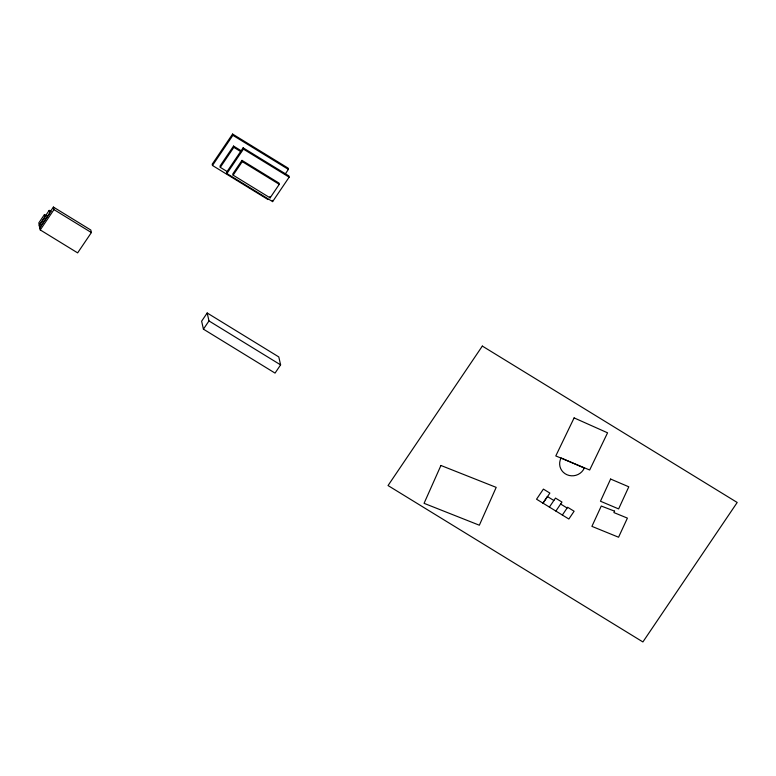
<?xml version="1.0" encoding="UTF-8"?>
<svg xmlns="http://www.w3.org/2000/svg" width="776" height="776" viewBox="0 0 776 776"><rect width="100%" height="100%" fill="white"/><g stroke="black" fill="none" stroke-linecap="round" stroke-linejoin="round"><path stroke-width="1.16" d="M44.445 214.564L38.8 222.916L39.372 225.438L45.018 217.076L44.445 214.564L46.473 215.806M49.179 210.383L49.829 212.973L39.77 227.863L39.11 225.273L49.179 210.383L51.206 211.635M49.722 212.498L53.398 207.066L90.802 230.026L91.384 232.558L77.639 252.879L40.236 229.919L39.663 227.387M39.683 227.804L49.829 212.973M40.236 229.919L53.971 209.607L53.398 207.066M285.102 174.251L288.391 169.391L288.1 168.12L232.587 134.054L212.197 164.221L212.478 165.482L268.001 199.548M212.478 165.482L232.878 135.325L232.587 134.054M241.608 151.029L233.537 146.072L220.015 166.083L220.297 167.354L227.358 171.68M220.297 167.354L233.828 147.343L233.537 146.072M243.121 147.838L226.592 172.282L226.883 173.543L272.618 201.614L289.147 177.171L288.856 175.9L243.121 147.838L243.412 149.108L289.147 177.171M226.883 173.543L243.412 149.108M241.976 160.37L232.829 173.892L233.12 175.163L270.116 197.861L279.263 184.329L278.972 183.068L241.976 160.37L242.267 161.631L279.263 184.329M233.12 175.163L242.267 161.631M207.182 312.98L201.624 321.206L203.428 329.16L275.043 373.101L280.602 364.875L278.797 356.931L207.182 312.98L208.986 320.934L280.602 364.875M203.428 329.16L208.986 320.934M542.919 503.11L547.381 496.514L553.86 500.491M543.035 503.188L549.874 493.08L543.394 489.103L536.555 499.21L568.847 519.018L574.114 511.238L567.625 507.252L562.357 515.041M549.398 507.087L555.49 498.085L561.97 502.062L555.878 511.064M232.878 135.325L288.391 169.391M233.828 147.343L240.89 151.679M560.641 504.031L567.12 508.008M53.971 209.607L91.384 232.558M272.327 200.344L272.618 201.614M269.825 196.6L270.116 197.861M440.923 465.474L424.065 503.323L479.345 525.216L496.194 487.376L440.923 465.474M610.605 479.044L600.469 501.228L618.627 508.91L628.793 486.804L610.605 479.044M614.573 511.151L613.923 512.577L627.406 518.116L618.559 537.225L591.913 526.361L601.264 506.039L614.573 511.151M574.114 417.895L555.791 455.939L589.673 470.004L607.559 432.814L574.114 417.895M482.332 346.077L388.039 485.553L642.897 641.946L737.2 502.479L482.332 346.077M584.289 468.074L561.116 457.956A12.862 12.3 -12.8 0 0 566.975 474.737A12.862 12.3 -12.8 0 0 584.289 468.074"/></g></svg>
